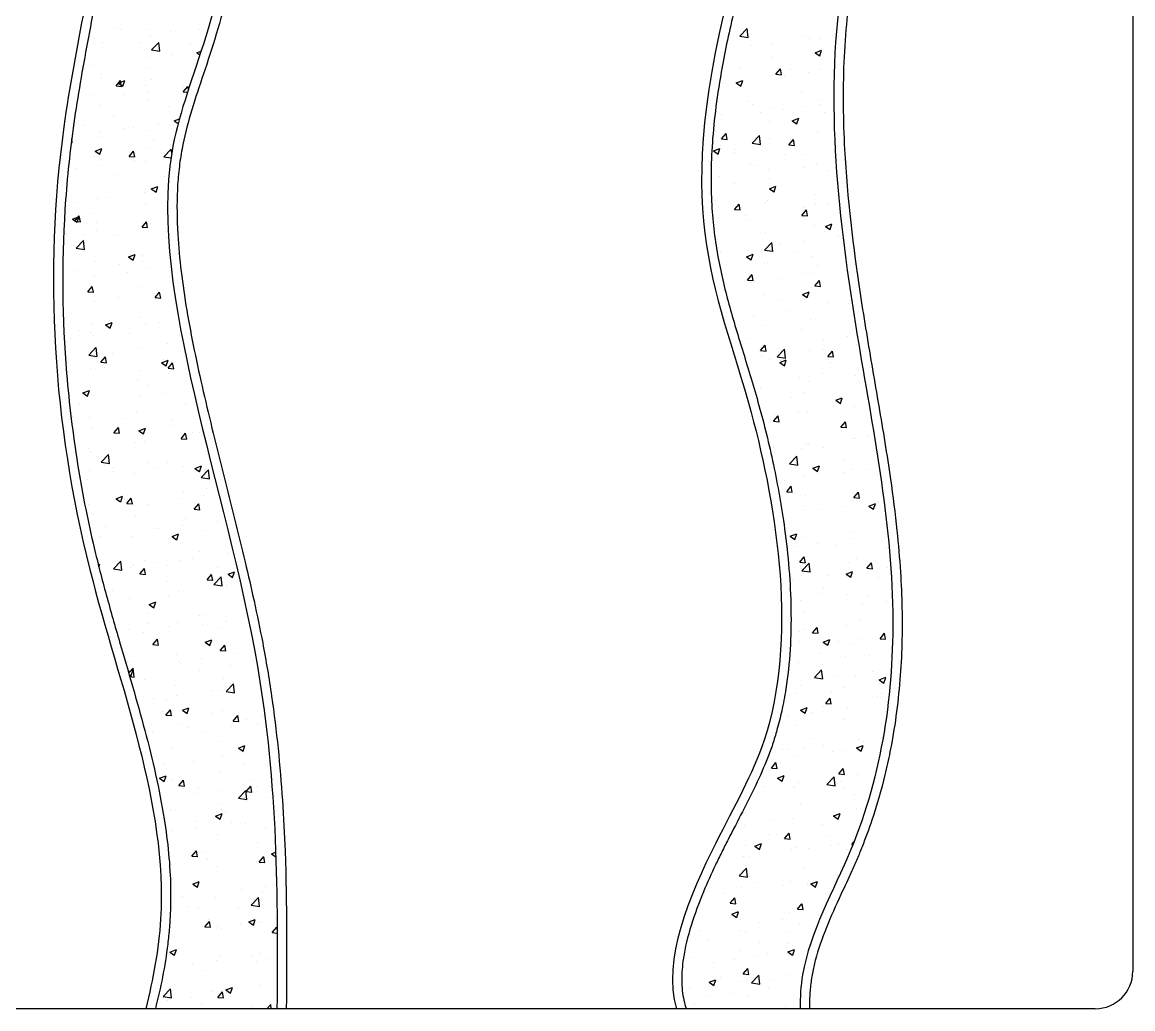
# Model space of a CAD drawing. Header units: inches. Extents: x 7.5 to 50, y 15.4 to 40.2.
# Drawn here: x 30.026 to 31.21, y 20.648 to 21.699 of the extents above; entities that cross this region are included whole.
import ezdxf

# ---------------------------------------------------------------- set-up
doc = ezdxf.new("R2010")
doc.units = ezdxf.units.IN
doc.header["$MEASUREMENT"] = 0
doc.layers.add('02', color=2, linetype='Continuous')

msp = doc.modelspace()

# ---------------------------------------------------------------- linework, layer by layer
at = {"layer": '02'}
for p, q in [((31.2104, 21.727), (31.2104, 20.6878)), ((30.1251, 21.6928), (30.1251, 21.6928)), ((30.1309, 21.6917), (30.1309, 21.6917)), ((30.1623, 21.6916), (30.1623, 21.6916)), ((30.1843, 21.6895), (30.1843, 21.6895)), ((30.215, 21.6916), (30.215, 21.6916)), ((30.7914, 21.6846), (30.7992, 21.6927)), ((30.8003, 21.6832), (30.7992, 21.6927)), ((30.0986, 21.6806), (30.0986, 21.6806)), ((30.104, 21.6816), (30.104, 21.6816)), ((30.1126, 21.6777), (30.1126, 21.6777)), ((30.152, 21.6783), (30.152, 21.6783)), ((30.1631, 21.6841), (30.1631, 21.6841)), ((30.1643, 21.6699), (30.1721, 21.678)), ((30.1732, 21.6685), (30.1721, 21.678)), ((30.7914, 21.6846), (30.8003, 21.6832)), ((30.8618, 21.6851), (30.8618, 21.6851)), ((30.8657, 21.6824), (30.8657, 21.6824)), ((30.8779, 21.6825), (30.8779, 21.6825)), ((30.8907, 21.6857), (30.8907, 21.6857)), ((30.1643, 21.6699), (30.1732, 21.6685)), ((30.187, 21.665), (30.187, 21.665)), ((30.2054, 21.676), (30.2054, 21.676)), ((30.2128, 21.6668), (30.2172, 21.6685)), ((30.2128, 21.6668), (30.2159, 21.6647)), ((30.8035, 21.6751), (30.8035, 21.6751)), ((30.8266, 21.6755), (30.8266, 21.6755)), ((30.8716, 21.667), (30.8786, 21.6697)), ((30.8716, 21.667), (30.8766, 21.6637)), ((30.8766, 21.6637), (30.8787, 21.6697)), ((30.0988, 21.6534), (30.0988, 21.6534)), ((30.1619, 21.6617), (30.1619, 21.6617)), ((30.8249, 21.6624), (30.8249, 21.6624)), ((30.8783, 21.6602), (30.8783, 21.6602)), ((30.1114, 21.6444), (30.1114, 21.6444)), ((30.1619, 21.6508), (30.1619, 21.6508)), ((30.7926, 21.6512), (30.7926, 21.6512)), ((30.8254, 21.6422), (30.8254, 21.6422)), ((30.8299, 21.644), (30.8347, 21.6497)), ((30.8299, 21.644), (30.8358, 21.6435)), ((30.8359, 21.6435), (30.8347, 21.6497)), ((30.8394, 21.6429), (30.8394, 21.6429)), ((30.846, 21.649), (30.846, 21.649)), ((30.8644, 21.6462), (30.8644, 21.6462)), ((30.8767, 21.6492), (30.8767, 21.6492)), ((30.111, 21.6409), (30.111, 21.6409)), ((30.1265, 21.6315), (30.1313, 21.6373)), ((30.1265, 21.6315), (30.1325, 21.631)), ((30.1288, 21.6346), (30.1358, 21.6372)), ((30.1288, 21.6346), (30.1337, 21.6312)), ((30.1325, 21.631), (30.1313, 21.6373)), ((30.1337, 21.6312), (30.1358, 21.6372)), ((30.1582, 21.6319), (30.1582, 21.6319)), ((30.1644, 21.6386), (30.1644, 21.6386)), ((30.1982, 21.6252), (30.203, 21.631)), ((30.1985, 21.6305), (30.1985, 21.6305)), ((30.2036, 21.6278), (30.2031, 21.631)), ((30.7734, 21.6347), (30.7734, 21.6347)), ((30.7762, 21.6346), (30.7762, 21.6346)), ((30.7876, 21.6348), (30.7946, 21.6375)), ((30.7876, 21.6348), (30.7926, 21.6314)), ((30.7926, 21.6314), (30.7946, 21.6374)), ((30.0998, 21.6219), (30.0998, 21.6219)), ((30.1356, 21.6222), (30.1356, 21.6222)), ((30.1607, 21.6255), (30.1607, 21.6255)), ((30.1982, 21.6252), (30.2027, 21.6249)), ((30.8577, 21.6254), (30.8577, 21.6254)), ((30.1102, 21.6111), (30.1102, 21.6111)), ((30.1607, 21.6175), (30.1607, 21.6175)), ((30.1821, 21.61), (30.1821, 21.61)), ((30.7994, 21.6154), (30.7994, 21.6154)), ((30.805, 21.6116), (30.805, 21.6116)), ((30.8241, 21.6089), (30.8241, 21.6089)), ((30.8381, 21.6068), (30.8381, 21.6068)), ((30.8584, 21.6093), (30.8584, 21.6093)), ((30.8755, 21.6159), (30.8755, 21.6159)), ((30.876, 21.6118), (30.876, 21.6118)), ((30.1238, 21.6), (30.1238, 21.6)), ((30.1884, 21.5943), (30.1941, 21.5965)), ((30.1884, 21.5943), (30.1927, 21.5914)), ((30.7722, 21.6014), (30.7722, 21.6014)), ((30.8131, 21.6035), (30.8131, 21.6035)), ((30.8473, 21.5945), (30.8543, 21.5972)), ((30.8473, 21.5945), (30.8523, 21.5912)), ((30.8523, 21.5911), (30.8543, 21.5972)), ((30.8816, 21.6035), (30.8816, 21.6035)), ((30.0915, 21.5898), (30.0915, 21.5898)), ((30.1093, 21.5828), (30.1093, 21.5828)), ((30.1344, 21.5861), (30.1344, 21.5861)), ((30.1449, 21.5875), (30.1449, 21.5875)), ((30.1595, 21.5842), (30.1595, 21.5842)), ((30.1722, 21.5911), (30.1722, 21.5911)), ((30.765, 21.5835), (30.765, 21.5835)), ((30.8233, 21.5935), (30.8233, 21.5935)), ((30.8743, 21.5826), (30.8743, 21.5826)), ((30.0787, 21.5713), (30.0797, 21.5711)), ((30.0797, 21.5711), (30.0793, 21.5753)), ((30.1089, 21.5778), (30.1089, 21.5778)), ((30.1126, 21.5764), (30.1126, 21.5764)), ((30.166, 21.5741), (30.166, 21.5741)), ((30.772, 21.575), (30.7768, 21.5808)), ((30.772, 21.575), (30.778, 21.5745)), ((30.778, 21.5745), (30.7769, 21.5808)), ((30.8046, 21.5706), (30.8124, 21.5787)), ((30.8046, 21.5706), (30.8135, 21.5692)), ((30.8136, 21.5692), (30.8125, 21.5787)), ((30.8229, 21.5756), (30.8229, 21.5756)), ((30.8437, 21.5688), (30.8486, 21.5745)), ((30.8497, 21.5682), (30.8486, 21.5745)), ((30.8497, 21.5723), (30.8497, 21.5723)), ((30.1044, 21.562), (30.1114, 21.5647)), ((30.1044, 21.562), (30.1094, 21.5587)), ((30.1094, 21.5587), (30.1114, 21.5647)), ((30.1404, 21.5563), (30.1452, 21.562)), ((30.1464, 21.5558), (30.1452, 21.562)), ((30.162, 21.565), (30.162, 21.565)), ((30.1776, 21.5559), (30.1854, 21.5641)), ((30.1859, 21.5598), (30.1854, 21.564)), ((30.7633, 21.5623), (30.7703, 21.5649)), ((30.7633, 21.5623), (30.7683, 21.5589)), ((30.7683, 21.5589), (30.7703, 21.5649)), ((30.771, 21.5681), (30.771, 21.5681)), ((30.7855, 21.5605), (30.7855, 21.5605)), ((30.7868, 21.5641), (30.7868, 21.5641)), ((30.8118, 21.5674), (30.8118, 21.5674)), ((30.8437, 21.5688), (30.8497, 21.5682)), ((30.8615, 21.5585), (30.8615, 21.5585)), ((30.1037, 21.555), (30.1037, 21.555)), ((30.1081, 21.5467), (30.1081, 21.5467)), ((30.1404, 21.5563), (30.1463, 21.5558)), ((30.1459, 21.5516), (30.1459, 21.5516)), ((30.1582, 21.5509), (30.1582, 21.5509)), ((30.1776, 21.5559), (30.1851, 21.5548)), ((30.8032, 21.5485), (30.8032, 21.5485)), ((30.8066, 21.547), (30.8066, 21.547)), ((30.8389, 21.5582), (30.8389, 21.5582)), ((30.873, 21.5493), (30.873, 21.5493)), ((30.8923, 21.556), (30.8923, 21.556)), ((30.083, 21.5434), (30.083, 21.5434)), ((30.125, 21.5367), (30.125, 21.5367)), ((30.7698, 21.5348), (30.7698, 21.5348)), ((30.8217, 21.5423), (30.8217, 21.5423)), ((30.86, 21.5448), (30.86, 21.5448)), ((30.8865, 21.5412), (30.8865, 21.5412)), ((30.1641, 21.5218), (30.1711, 21.5245)), ((30.1691, 21.5184), (30.1711, 21.5245)), ((30.1784, 21.5345), (30.1784, 21.5345)), ((30.7855, 21.5279), (30.7855, 21.5279)), ((30.823, 21.522), (30.83, 21.5247)), ((30.8234, 21.5329), (30.8234, 21.5329)), ((30.828, 21.5186), (30.83, 21.5247)), ((30.1065, 21.5112), (30.1065, 21.5112)), ((30.1196, 21.5122), (30.1196, 21.5122)), ((30.157, 21.5176), (30.157, 21.5176)), ((30.1641, 21.5218), (30.1691, 21.5184)), ((30.823, 21.522), (30.828, 21.5186)), ((30.8718, 21.5161), (30.8718, 21.5161)), ((30.0817, 21.5072), (30.0817, 21.5072)), ((30.1579, 21.5053), (30.1579, 21.5053)), ((30.7656, 21.5096), (30.7656, 21.5096)), ((30.7686, 21.5015), (30.7686, 21.5015)), ((30.7859, 21.4998), (30.7907, 21.5056)), ((30.7859, 21.4998), (30.7919, 21.4993)), ((30.7919, 21.4993), (30.7907, 21.5056)), ((30.819, 21.5074), (30.819, 21.5074)), ((30.8205, 21.509), (30.8205, 21.509)), ((30.8576, 21.4935), (30.8624, 21.4993)), ((30.8602, 21.5018), (30.8602, 21.5018)), ((30.8636, 21.493), (30.8625, 21.4993)), ((30.8724, 21.5051), (30.8724, 21.5051)), ((30.8853, 21.5051), (30.8853, 21.5051)), ((30.0801, 21.4895), (30.0871, 21.4922)), ((30.0801, 21.4895), (30.0851, 21.4862)), ((30.0825, 21.4874), (30.0873, 21.4931)), ((30.0851, 21.4862), (30.0871, 21.4922)), ((30.0885, 21.4868), (30.0873, 21.4931)), ((30.0995, 21.4953), (30.0995, 21.4953)), ((30.7971, 21.4935), (30.7971, 21.4935)), ((30.7991, 21.4888), (30.7991, 21.4888)), ((30.8574, 21.4988), (30.8574, 21.4988)), ((30.8576, 21.4935), (30.8636, 21.493)), ((30.0825, 21.4874), (30.0885, 21.4868)), ((30.1053, 21.4779), (30.1053, 21.4779)), ((30.1055, 21.4856), (30.1055, 21.4856)), ((30.1542, 21.4811), (30.1591, 21.4868)), ((30.1542, 21.4811), (30.1602, 21.4806)), ((30.1558, 21.4843), (30.1558, 21.4843)), ((30.1565, 21.4811), (30.1565, 21.4811)), ((30.1602, 21.4805), (30.1591, 21.4868)), ((30.1815, 21.4844), (30.1815, 21.4844)), ((30.8193, 21.4757), (30.8193, 21.4757)), ((30.8706, 21.4828), (30.8706, 21.4828)), ((30.8814, 21.4768), (30.8814, 21.4768)), ((30.8827, 21.4817), (30.8897, 21.4844)), ((30.8827, 21.4817), (30.8876, 21.4784)), ((30.8877, 21.4784), (30.8897, 21.4844)), ((30.0732, 21.4744), (30.0732, 21.4744)), ((30.0841, 21.4585), (30.0919, 21.4666)), ((30.093, 21.4571), (30.0919, 21.4666)), ((30.0933, 21.4728), (30.0933, 21.4728)), ((30.1235, 21.4733), (30.1235, 21.4733)), ((30.1266, 21.4722), (30.1266, 21.4722)), ((30.18, 21.4699), (30.18, 21.4699)), ((30.7673, 21.4682), (30.7673, 21.4682)), ((30.8179, 21.4566), (30.8257, 21.4647)), ((30.823, 21.4668), (30.823, 21.4668)), ((30.8268, 21.4552), (30.8257, 21.4647)), ((30.859, 21.4656), (30.859, 21.4656)), ((30.8968, 21.4706), (30.8968, 21.4706)), ((30.0841, 21.4585), (30.093, 21.4572)), ((30.1398, 21.4493), (30.1468, 21.452)), ((30.1448, 21.4459), (30.1468, 21.4519)), ((30.7708, 21.454), (30.7708, 21.454)), ((30.7987, 21.4495), (30.8057, 21.4522)), ((30.7995, 21.4563), (30.7995, 21.4563)), ((30.8036, 21.4461), (30.8057, 21.4522)), ((30.8179, 21.4566), (30.8268, 21.4553)), ((30.8339, 21.4623), (30.8339, 21.4623)), ((30.8529, 21.454), (30.8529, 21.454)), ((30.1041, 21.4446), (30.1041, 21.4446)), ((30.1302, 21.4416), (30.1302, 21.4416)), ((30.1398, 21.4493), (30.1448, 21.4459)), ((30.1546, 21.451), (30.1546, 21.451)), ((30.1552, 21.4449), (30.1552, 21.4449)), ((30.7987, 21.4495), (30.8036, 21.4461)), ((30.8181, 21.4424), (30.8181, 21.4424)), ((30.8206, 21.4429), (30.8206, 21.4429)), ((30.8694, 21.4495), (30.8694, 21.4495)), ((30.874, 21.4406), (30.874, 21.4406)), ((30.0857, 21.4348), (30.0857, 21.4348)), ((30.1034, 21.4283), (30.1034, 21.4283)), ((30.139, 21.4325), (30.139, 21.4325)), ((30.1617, 21.4383), (30.1617, 21.4383)), ((30.7998, 21.4246), (30.8046, 21.4304)), ((30.8058, 21.4241), (30.8046, 21.4303)), ((30.8612, 21.4318), (30.8612, 21.4318)), ((30.8705, 21.4312), (30.8705, 21.4312)), ((30.0964, 21.4121), (30.1012, 21.4179)), ((30.1024, 21.4116), (30.1012, 21.4179)), ((30.1534, 21.4178), (30.1534, 21.4178)), ((30.7998, 21.4246), (30.8057, 21.4241)), ((30.8029, 21.4218), (30.8029, 21.4218)), ((30.8076, 21.4229), (30.8076, 21.4229)), ((30.8326, 21.4262), (30.8326, 21.4262)), ((30.8715, 21.4183), (30.8763, 21.4241)), ((30.8715, 21.4183), (30.8775, 21.4178)), ((30.8775, 21.4178), (30.8763, 21.4241)), ((30.0964, 21.4121), (30.1024, 21.4116)), ((30.1029, 21.4114), (30.1029, 21.4114)), ((30.1289, 21.4055), (30.1289, 21.4055)), ((30.1668, 21.4105), (30.1668, 21.4105)), ((30.1681, 21.4059), (30.1729, 21.4116)), ((30.1681, 21.4059), (30.1741, 21.4053)), ((30.1741, 21.4053), (30.1729, 21.4116)), ((30.7796, 21.4055), (30.7796, 21.4055)), ((30.8168, 21.4091), (30.8168, 21.4091)), ((30.8583, 21.4092), (30.8653, 21.4119)), ((30.8583, 21.4092), (30.8633, 21.4059)), ((30.8633, 21.4059), (30.8654, 21.4119)), ((30.8682, 21.4162), (30.8682, 21.4162)), ((30.1039, 21.4022), (30.1039, 21.4022)), ((30.833, 21.4032), (30.833, 21.4032)), ((30.8864, 21.401), (30.8864, 21.401)), ((30.9074, 21.4), (30.9074, 21.4)), ((30.1196, 21.3814), (30.1196, 21.3814)), ((30.1522, 21.3845), (30.1522, 21.3845)), ((30.8063, 21.3867), (30.8063, 21.3867)), ((30.8442, 21.3917), (30.8442, 21.3917)), ((30.867, 21.3829), (30.867, 21.3829)), ((30.0873, 21.3703), (30.0873, 21.3703)), ((30.1017, 21.3781), (30.1017, 21.3781)), ((30.1154, 21.3767), (30.1224, 21.3794)), ((30.1154, 21.3767), (30.1204, 21.3734)), ((30.1204, 21.3734), (30.1225, 21.3794)), ((30.1576, 21.3787), (30.1576, 21.3787)), ((30.1729, 21.3792), (30.1729, 21.3792)), ((30.8156, 21.3759), (30.8156, 21.3759)), ((30.8571, 21.3722), (30.8571, 21.3722)), ((30.0775, 21.3627), (30.0775, 21.3627)), ((30.0992, 21.3687), (30.0992, 21.3687)), ((30.1026, 21.366), (30.1026, 21.366)), ((30.1406, 21.368), (30.1406, 21.368)), ((30.194, 21.3657), (30.194, 21.3657)), ((30.7988, 21.3622), (30.7988, 21.3622)), ((30.8811, 21.3606), (30.8811, 21.3606)), ((30.9061, 21.3639), (30.9061, 21.3639)), ((30.0974, 21.3446), (30.1051, 21.3527)), ((30.1063, 21.3432), (30.1052, 21.3527)), ((30.1232, 21.3467), (30.1232, 21.3467)), ((30.1509, 21.3512), (30.1509, 21.3512)), ((30.1815, 21.3567), (30.1815, 21.3567)), ((30.8135, 21.3521), (30.8135, 21.3521)), ((30.8136, 21.3494), (30.8185, 21.3551)), ((30.8136, 21.3494), (30.8196, 21.3489)), ((30.8179, 21.3523), (30.8179, 21.3523)), ((30.8196, 21.3488), (30.8185, 21.3551)), ((30.8312, 21.3427), (30.839, 21.3508)), ((30.8401, 21.3413), (30.839, 21.3508)), ((30.8658, 21.3496), (30.8658, 21.3496)), ((30.8811, 21.3502), (30.8811, 21.3502)), ((30.8854, 21.3431), (30.8902, 21.3489)), ((30.8914, 21.3426), (30.8902, 21.3488)), ((30.9163, 21.356), (30.9163, 21.356)), ((30.0974, 21.3446), (30.1062, 21.3432)), ((30.1004, 21.3448), (30.1004, 21.3448)), ((30.1103, 21.3369), (30.1151, 21.3427)), ((30.1103, 21.3369), (30.1162, 21.3364)), ((30.1163, 21.3364), (30.1151, 21.3427)), ((30.1751, 21.3365), (30.1821, 21.3392)), ((30.1751, 21.3365), (30.1801, 21.3331)), ((30.1773, 21.3399), (30.1773, 21.3399)), ((30.1801, 21.3331), (30.1822, 21.3392)), ((30.182, 21.3306), (30.1868, 21.3364)), ((30.188, 21.3301), (30.1868, 21.3364)), ((30.8144, 21.3426), (30.8144, 21.3426)), ((30.8227, 21.3402), (30.8227, 21.3402)), ((30.8312, 21.3427), (30.8401, 21.3413)), ((30.834, 21.3367), (30.841, 21.3394)), ((30.834, 21.3367), (30.839, 21.3333)), ((30.8346, 21.3387), (30.8346, 21.3387)), ((30.839, 21.3333), (30.841, 21.3394)), ((30.8854, 21.3431), (30.8914, 21.3426)), ((30.888, 21.3364), (30.888, 21.3364)), ((30.0763, 21.3266), (30.0763, 21.3266)), ((30.0997, 21.3306), (30.0997, 21.3306)), ((30.1141, 21.3316), (30.1141, 21.3316)), ((30.153, 21.3283), (30.153, 21.3283)), ((30.182, 21.3306), (30.188, 21.3301)), ((30.2017, 21.3254), (30.2017, 21.3254)), ((30.2041, 21.328), (30.2043, 21.3282)), ((30.2041, 21.328), (30.2043, 21.328)), ((30.8798, 21.3245), (30.8798, 21.3245)), ((30.915, 21.3227), (30.915, 21.3227)), ((30.9177, 21.3294), (30.9177, 21.3294)), ((30.0992, 21.3115), (30.0992, 21.3115)), ((30.1497, 21.3179), (30.1497, 21.3179)), ((30.1614, 21.3117), (30.1614, 21.3117)), ((30.8548, 21.3212), (30.8548, 21.3212)), ((30.8645, 21.3163), (30.8645, 21.3163)), ((30.9192, 21.3152), (30.9192, 21.3152)), ((30.0911, 21.3042), (30.0981, 21.3069)), ((30.0911, 21.3042), (30.0961, 21.3009)), ((30.0961, 21.3009), (30.0981, 21.3069)), ((30.1031, 21.3017), (30.1031, 21.3017)), ((30.151, 21.3005), (30.151, 21.3005)), ((30.176, 21.3038), (30.176, 21.3038)), ((30.8132, 21.3093), (30.8132, 21.3093)), ((30.847, 21.299), (30.847, 21.299)), ((30.8609, 21.3052), (30.8609, 21.3052)), ((30.8937, 21.2964), (30.9007, 21.2991)), ((30.8987, 21.2931), (30.9007, 21.2991)), ((30.0878, 21.2921), (30.0878, 21.2921)), ((30.2005, 21.2921), (30.2005, 21.2921)), ((30.8914, 21.29), (30.8914, 21.29)), ((30.8937, 21.2964), (30.8987, 21.2931)), ((30.9004, 21.2968), (30.9004, 21.2968)), ((30.9138, 21.2894), (30.9138, 21.2894)), ((30.0802, 21.2795), (30.0802, 21.2795)), ((30.098, 21.2782), (30.098, 21.2782)), ((30.1336, 21.2772), (30.1336, 21.2772)), ((30.1485, 21.2846), (30.1485, 21.2846)), ((30.187, 21.275), (30.187, 21.275)), ((30.8275, 21.2742), (30.8323, 21.2799)), ((30.8284, 21.2817), (30.8284, 21.2817)), ((30.8335, 21.2736), (30.8324, 21.2799)), ((30.8535, 21.285), (30.8535, 21.285)), ((30.8633, 21.283), (30.8633, 21.283)), ((30.1013, 21.2661), (30.1013, 21.2661)), ((30.1241, 21.2617), (30.129, 21.2674)), ((30.1301, 21.2612), (30.129, 21.2674)), ((30.1497, 21.2643), (30.1497, 21.2643)), ((30.1508, 21.264), (30.1578, 21.2667)), ((30.1508, 21.264), (30.1558, 21.2606)), ((30.1547, 21.2638), (30.1547, 21.2638)), ((30.1558, 21.2606), (30.1578, 21.2666)), ((30.1876, 21.2693), (30.1876, 21.2693)), ((30.8275, 21.2742), (30.8335, 21.2736)), ((30.8992, 21.2679), (30.9041, 21.2736)), ((30.8992, 21.2679), (30.9052, 21.2674)), ((30.9052, 21.2674), (30.9041, 21.2736)), ((30.1241, 21.2617), (30.1301, 21.2612)), ((30.1247, 21.261), (30.1247, 21.261)), ((30.1473, 21.2513), (30.1473, 21.2513)), ((30.1573, 21.252), (30.1573, 21.252)), ((30.1959, 21.2554), (30.2007, 21.2612)), ((30.1959, 21.2554), (30.2018, 21.2549)), ((30.1992, 21.2588), (30.1992, 21.2588)), ((30.2019, 21.2549), (30.2007, 21.2612)), ((30.208, 21.2616), (30.208, 21.2616)), ((30.2156, 21.2621), (30.2156, 21.2621)), ((30.9126, 21.2561), (30.9126, 21.2561)), ((30.9151, 21.2556), (30.9151, 21.2556)), ((30.9282, 21.2589), (30.9282, 21.2589)), ((30.0968, 21.2449), (30.0968, 21.2449)), ((30.099, 21.242), (30.099, 21.242)), ((30.8272, 21.2456), (30.8272, 21.2456)), ((30.8275, 21.2479), (30.8275, 21.2479)), ((30.8568, 21.2455), (30.8568, 21.2455)), ((30.8621, 21.2497), (30.8621, 21.2497)), ((30.865, 21.2506), (30.865, 21.2506)), ((30.8809, 21.2457), (30.8809, 21.2457)), ((30.9343, 21.2434), (30.9343, 21.2434)), ((30.1106, 21.2306), (30.1184, 21.2387)), ((30.1106, 21.2306), (30.1195, 21.2292)), ((30.1195, 21.2292), (30.1184, 21.2387)), ((30.1613, 21.2299), (30.1613, 21.2299)), ((30.1812, 21.2301), (30.1812, 21.2301)), ((30.2244, 21.2382), (30.2244, 21.2382)), ((30.8444, 21.2287), (30.8522, 21.2368)), ((30.8444, 21.2287), (30.8533, 21.2273)), ((30.8486, 21.2345), (30.8486, 21.2345)), ((30.8533, 21.2273), (30.8522, 21.2368)), ((30.902, 21.2322), (30.902, 21.2322)), ((30.0984, 21.2216), (30.0984, 21.2216)), ((30.1137, 21.2264), (30.1137, 21.2264)), ((30.1229, 21.2201), (30.1229, 21.2201)), ((30.1234, 21.2249), (30.1234, 21.2249)), ((30.1461, 21.218), (30.1461, 21.218)), ((30.1671, 21.2242), (30.1671, 21.2242)), ((30.198, 21.2255), (30.198, 21.2255)), ((30.2105, 21.2237), (30.2175, 21.2264)), ((30.2105, 21.2237), (30.2155, 21.2204)), ((30.2155, 21.2203), (30.2175, 21.2264)), ((30.2173, 21.2141), (30.2251, 21.2222)), ((30.2204, 21.2219), (30.2204, 21.2219)), ((30.2262, 21.2127), (30.2251, 21.2222)), ((30.8609, 21.2164), (30.8609, 21.2164)), ((30.8694, 21.2239), (30.8764, 21.2266)), ((30.8694, 21.2239), (30.8743, 21.2206)), ((30.8744, 21.2206), (30.8764, 21.2266)), ((30.8808, 21.2236), (30.8808, 21.2236)), ((30.9019, 21.2194), (30.9019, 21.2194)), ((30.9114, 21.2229), (30.9114, 21.2229)), ((30.9269, 21.2227), (30.9269, 21.2227)), ((30.0956, 21.2116), (30.0956, 21.2116)), ((30.2173, 21.2141), (30.2262, 21.2127)), ((30.8387, 21.2111), (30.8387, 21.2111)), ((30.8414, 21.1989), (30.8462, 21.2047)), ((30.8474, 21.1984), (30.8462, 21.2047)), ((30.1265, 21.1915), (30.1335, 21.1941)), ((30.1265, 21.1915), (30.1314, 21.1881)), ((30.1315, 21.1881), (30.1335, 21.1941)), ((30.138, 21.1865), (30.1428, 21.1922)), ((30.144, 21.1859), (30.1428, 21.1922)), ((30.1968, 21.1922), (30.1968, 21.1922)), ((30.1981, 21.1987), (30.1981, 21.1987)), ((30.2194, 21.1951), (30.2194, 21.1951)), ((30.2232, 21.202), (30.2232, 21.202)), ((30.8414, 21.1989), (30.8474, 21.1984)), ((30.861, 21.1948), (30.861, 21.1948)), ((30.9131, 21.1927), (30.9179, 21.1984)), ((30.9131, 21.1927), (30.9191, 21.1921)), ((30.9144, 21.1926), (30.9144, 21.1926)), ((30.9191, 21.1921), (30.918, 21.1984)), ((30.0971, 21.1854), (30.0971, 21.1854)), ((30.135, 21.1904), (30.135, 21.1904)), ((30.138, 21.1865), (30.144, 21.186)), ((30.1449, 21.1847), (30.1449, 21.1847)), ((30.1611, 21.1851), (30.1611, 21.1851)), ((30.2097, 21.1802), (30.2146, 21.186)), ((30.2097, 21.1802), (30.2157, 21.1797)), ((30.2157, 21.1797), (30.2146, 21.1859)), ((30.8597, 21.1832), (30.8597, 21.1832)), ((30.8756, 21.18), (30.8756, 21.18)), ((30.9006, 21.1833), (30.9006, 21.1833)), ((30.9102, 21.1896), (30.9102, 21.1896)), ((30.919, 21.1886), (30.919, 21.1886)), ((30.9291, 21.1837), (30.9361, 21.1864)), ((30.9291, 21.1837), (30.934, 21.1803)), ((30.9341, 21.1803), (30.9361, 21.1863)), ((30.9385, 21.1883), (30.9385, 21.1883)), ((30.1028, 21.1751), (30.1028, 21.1751)), ((30.1476, 21.1731), (30.1476, 21.1731)), ((30.201, 21.1708), (30.201, 21.1708)), ((30.8606, 21.1786), (30.8606, 21.1786)), ((30.1153, 21.1619), (30.1153, 21.1619)), ((30.1687, 21.1596), (30.1687, 21.1596)), ((30.1718, 21.1593), (30.1718, 21.1593)), ((30.1956, 21.1589), (30.1956, 21.1589)), ((30.1969, 21.1626), (30.1969, 21.1626)), ((30.2221, 21.1574), (30.2221, 21.1574)), ((30.2347, 21.1676), (30.2347, 21.1676)), ((30.909, 21.1563), (30.909, 21.1563)), ((30.1087, 21.151), (30.1087, 21.151)), ((30.1437, 21.1514), (30.1437, 21.1514)), ((30.1862, 21.1512), (30.1932, 21.1539)), ((30.1862, 21.1512), (30.1911, 21.1478)), ((30.1912, 21.1478), (30.1932, 21.1539)), ((30.845, 21.1514), (30.852, 21.1541)), ((30.845, 21.1514), (30.85, 21.1481)), ((30.85, 21.148), (30.8521, 21.1541)), ((30.8585, 21.1499), (30.8585, 21.1499)), ((30.9122, 21.1488), (30.9122, 21.1488)), ((30.2153, 21.1354), (30.2153, 21.1354)), ((30.2457, 21.1327), (30.2457, 21.1327)), ((30.8416, 21.1437), (30.8416, 21.1437)), ((30.8493, 21.1406), (30.8493, 21.1406)), ((30.8743, 21.1438), (30.8743, 21.1438)), ((30.8949, 21.1415), (30.8949, 21.1415)), ((30.9483, 21.1392), (30.9483, 21.1392)), ((30.1076, 21.121), (30.1091, 21.1216)), ((30.1082, 21.1188), (30.1092, 21.1216)), ((30.1239, 21.1166), (30.1317, 21.1248)), ((30.1277, 21.1222), (30.1277, 21.1222)), ((30.1328, 21.1152), (30.1317, 21.1247)), ((30.157, 21.1254), (30.157, 21.1254)), ((30.1706, 21.1232), (30.1706, 21.1232)), ((30.1944, 21.1256), (30.1944, 21.1256)), ((30.2084, 21.1281), (30.2084, 21.1281)), ((30.8553, 21.1237), (30.8601, 21.1295)), ((30.8553, 21.1237), (30.8612, 21.1232)), ((30.8577, 21.1147), (30.8655, 21.1229)), ((30.8613, 21.1232), (30.8601, 21.1295)), ((30.8626, 21.1303), (30.8626, 21.1303)), ((30.8666, 21.1133), (30.8655, 21.1228)), ((30.9078, 21.123), (30.9078, 21.123)), ((30.916, 21.128), (30.916, 21.128)), ((30.927, 21.1175), (30.9318, 21.1232)), ((30.933, 21.1169), (30.9318, 21.1232)), ((30.1239, 21.1166), (30.1328, 21.1153)), ((30.1424, 21.1181), (30.1424, 21.1181)), ((30.1455, 21.1199), (30.1455, 21.1199)), ((30.1519, 21.1113), (30.1567, 21.117)), ((30.1519, 21.1113), (30.1579, 21.1107)), ((30.1579, 21.1107), (30.1567, 21.117)), ((30.1811, 21.12), (30.1811, 21.12)), ((30.2236, 21.105), (30.2284, 21.1107)), ((30.2296, 21.1044), (30.2284, 21.1107)), ((30.2345, 21.1177), (30.2345, 21.1177)), ((30.2393, 21.1135), (30.2393, 21.1135)), ((30.2459, 21.1109), (30.2529, 21.1136)), ((30.2459, 21.1109), (30.2508, 21.1076)), ((30.2508, 21.1076), (30.2529, 21.1136)), ((30.8565, 21.1189), (30.8565, 21.1189)), ((30.8572, 21.1166), (30.8572, 21.1166)), ((30.8577, 21.1147), (30.8666, 21.1134)), ((30.8859, 21.1094), (30.8859, 21.1094)), ((30.9047, 21.1112), (30.9117, 21.1138)), ((30.9047, 21.1112), (30.9097, 21.1078)), ((30.9097, 21.1078), (30.9117, 21.1138)), ((30.927, 21.1175), (30.933, 21.1169)), ((30.949, 21.1177), (30.949, 21.1177)), ((30.1809, 21.1035), (30.1809, 21.1035)), ((30.2236, 21.105), (30.2296, 21.1045)), ((30.2306, 21.1001), (30.2384, 21.1082)), ((30.2306, 21.1001), (30.2395, 21.0987)), ((30.2395, 21.0987), (30.2384, 21.1082)), ((30.2445, 21.0994), (30.2445, 21.0994)), ((30.2453, 21.097), (30.2453, 21.097)), ((30.848, 21.1044), (30.848, 21.1044)), ((30.8805, 21.097), (30.8805, 21.097)), ((30.9388, 21.107), (30.9388, 21.107)), ((30.1226, 21.0935), (30.1226, 21.0935)), ((30.1412, 21.0849), (30.1412, 21.0849)), ((30.1821, 21.0887), (30.1821, 21.0887)), ((30.1932, 21.0924), (30.1932, 21.0924)), ((30.875, 21.0907), (30.875, 21.0907)), ((30.9065, 21.0897), (30.9065, 21.0897)), ((30.9284, 21.0884), (30.9284, 21.0884)), ((30.1192, 21.0804), (30.1192, 21.0804)), ((30.1618, 21.0787), (30.1688, 21.0814)), ((30.1618, 21.0787), (30.1668, 21.0753)), ((30.1668, 21.0753), (30.1689, 21.0814)), ((30.856, 21.0833), (30.856, 21.0833)), ((30.9227, 21.0783), (30.9227, 21.0783)), ((30.9478, 21.0816), (30.9478, 21.0816)), ((30.1616, 21.0689), (30.1616, 21.0689)), ((30.215, 21.0666), (30.215, 21.0666)), ((30.2191, 21.0685), (30.2191, 21.0685)), ((30.2433, 21.0661), (30.2433, 21.0661)), ((30.8596, 21.0699), (30.8596, 21.0699)), ((30.9187, 21.062), (30.9187, 21.062)), ((30.1293, 21.0577), (30.1293, 21.0577)), ((30.14, 21.0516), (30.14, 21.0516)), ((30.1608, 21.0585), (30.1608, 21.0585)), ((30.1827, 21.0554), (30.1827, 21.0554)), ((30.1919, 21.0591), (30.1919, 21.0591)), ((30.219, 21.0576), (30.219, 21.0576)), ((30.2361, 21.0532), (30.2361, 21.0532)), ((30.244, 21.0609), (30.244, 21.0609)), ((30.8548, 21.05), (30.8548, 21.05)), ((30.8603, 21.052), (30.8603, 21.052)), ((30.8691, 21.0485), (30.874, 21.0543)), ((30.8751, 21.048), (30.874, 21.0542)), ((30.9053, 21.0564), (30.9053, 21.0564)), ((30.1558, 21.0493), (30.1558, 21.0493)), ((30.1658, 21.036), (30.1706, 21.0418)), ((30.1718, 21.0355), (30.1706, 21.0418)), ((30.2215, 21.0384), (30.2285, 21.0411)), ((30.2215, 21.0384), (30.2265, 21.0351)), ((30.2265, 21.035), (30.2285, 21.0411)), ((30.8556, 21.0396), (30.8556, 21.0396)), ((30.8691, 21.0485), (30.8751, 21.048)), ((30.8804, 21.0386), (30.8874, 21.0413)), ((30.8804, 21.0386), (30.8854, 21.0353)), ((30.8854, 21.0353), (30.8874, 21.0413)), ((30.8964, 21.0388), (30.8964, 21.0388)), ((30.9215, 21.0421), (30.9215, 21.0421)), ((30.9409, 21.0422), (30.9457, 21.048)), ((30.9409, 21.0422), (30.9469, 21.0417)), ((30.9469, 21.0417), (30.9457, 21.048)), ((30.1658, 21.036), (30.1717, 21.0355)), ((30.1907, 21.0258), (30.1907, 21.0258)), ((30.2375, 21.0298), (30.2423, 21.0355)), ((30.2375, 21.0298), (30.2435, 21.0292)), ((30.2421, 21.0328), (30.2421, 21.0328)), ((30.2435, 21.0292), (30.2423, 21.0355)), ((30.2556, 21.0264), (30.2556, 21.0264)), ((30.8767, 21.0261), (30.8767, 21.0261)), ((30.909, 21.0373), (30.909, 21.0373)), ((30.1388, 21.0183), (30.1388, 21.0183)), ((30.1417, 21.018), (30.1417, 21.018)), ((30.1927, 21.0181), (30.1927, 21.0181)), ((30.1951, 21.0158), (30.1951, 21.0158)), ((30.2177, 21.0214), (30.2177, 21.0214)), ((30.2733, 21.0188), (30.2733, 21.0188)), ((30.8536, 21.0167), (30.8536, 21.0167)), ((30.9041, 21.0231), (30.9041, 21.0231)), ((30.93, 21.0239), (30.93, 21.0239)), ((30.1396, 21.007), (30.1445, 21.0089)), ((30.14, 21.0057), (30.1449, 21.0108)), ((30.1404, 21.0042), (30.1425, 21.0028)), ((30.141, 21.0021), (30.146, 21.0013)), ((30.1425, 21.0028), (30.1445, 21.0088)), ((30.146, 21.0013), (30.1449, 21.0108)), ((30.215, 21.0088), (30.215, 21.0088)), ((30.2485, 21.0135), (30.2485, 21.0135)), ((30.8709, 21.0008), (30.8787, 21.0089)), ((30.8798, 20.9994), (30.8787, 21.0089)), ((30.8951, 21.0027), (30.8951, 21.0027)), ((30.9145, 21.0023), (30.9145, 21.0023)), ((30.933, 21.0077), (30.933, 21.0077)), ((30.1567, 20.9988), (30.1567, 20.9988)), ((30.1895, 20.9925), (30.1895, 20.9925)), ((30.2409, 20.9995), (30.2409, 20.9995)), ((30.2439, 20.9861), (30.2516, 20.9942)), ((30.2528, 20.9847), (30.2517, 20.9942)), ((30.8562, 20.9923), (30.8562, 20.9923)), ((30.8701, 20.9994), (30.8701, 20.9994)), ((30.8709, 21.0008), (30.8798, 20.9994)), ((30.9401, 20.9984), (30.9471, 21.0011)), ((30.9401, 20.9984), (30.9451, 20.995)), ((30.9451, 20.995), (30.9471, 21.001)), ((30.1664, 20.9787), (30.1664, 20.9787)), ((30.1914, 20.982), (30.1914, 20.982)), ((30.2293, 20.987), (30.2293, 20.987)), ((30.239, 20.9868), (30.239, 20.9868)), ((30.2439, 20.9861), (30.2527, 20.9847)), ((30.8524, 20.9834), (30.8524, 20.9834)), ((30.883, 20.9733), (30.8878, 20.979)), ((30.889, 20.9728), (30.8879, 20.979)), ((30.8891, 20.9865), (30.8891, 20.9865)), ((30.9029, 20.9898), (30.9029, 20.9898)), ((30.9385, 20.9803), (30.9385, 20.9803)), ((30.9424, 20.9842), (30.9424, 20.9842)), ((30.1796, 20.9608), (30.1845, 20.9666)), ((30.1806, 20.9768), (30.1806, 20.9768)), ((30.1856, 20.9603), (30.1845, 20.9666)), ((30.1972, 20.9659), (30.2042, 20.9686)), ((30.2022, 20.9625), (30.2042, 20.9686)), ((30.8561, 20.9661), (30.8631, 20.9688)), ((30.8611, 20.9628), (30.8631, 20.9688)), ((30.8802, 20.9703), (30.8802, 20.9703)), ((30.883, 20.9733), (30.889, 20.9728)), ((30.9067, 20.9682), (30.9067, 20.9682)), ((30.1756, 20.9647), (30.1756, 20.9647)), ((30.1796, 20.9608), (30.1856, 20.9603)), ((30.1883, 20.9592), (30.1883, 20.9592)), ((30.1972, 20.9659), (30.2022, 20.9625)), ((30.229, 20.9624), (30.229, 20.9624)), ((30.2396, 20.9662), (30.2396, 20.9662)), ((30.2514, 20.9545), (30.2562, 20.9603)), ((30.2574, 20.954), (30.2562, 20.9603)), ((30.2661, 20.9558), (30.2661, 20.9558)), ((30.2824, 20.9602), (30.2824, 20.9602)), ((30.8438, 20.9599), (30.8438, 20.9599)), ((30.8561, 20.9661), (30.861, 20.9628)), ((30.8688, 20.9632), (30.8688, 20.9632)), ((30.9017, 20.9565), (30.9017, 20.9565)), ((30.1967, 20.9513), (30.1967, 20.9513)), ((30.203, 20.9475), (30.203, 20.9475)), ((30.2501, 20.949), (30.2501, 20.949)), ((30.2514, 20.9545), (30.2573, 20.954)), ((30.2772, 20.9518), (30.2772, 20.9518)), ((30.8512, 20.9501), (30.8512, 20.9501)), ((30.1605, 20.9318), (30.1605, 20.9318)), ((30.1651, 20.9425), (30.1651, 20.9425)), ((30.2188, 20.9418), (30.2188, 20.9418)), ((30.2384, 20.933), (30.2384, 20.933)), ((30.8696, 20.9354), (30.8696, 20.9354)), ((30.9184, 20.9353), (30.9184, 20.9353)), ((30.923, 20.9331), (30.923, 20.9331)), ((30.9436, 20.9371), (30.9436, 20.9371)), ((30.1871, 20.9259), (30.1871, 20.9259)), ((30.2569, 20.9256), (30.2639, 20.9283)), ((30.2569, 20.9256), (30.2619, 20.9223)), ((30.2619, 20.9223), (30.2639, 20.9283)), ((30.2648, 20.9197), (30.2648, 20.9197)), ((30.8373, 20.9242), (30.8373, 20.9242)), ((30.8425, 20.9238), (30.8425, 20.9238)), ((30.86, 20.9253), (30.86, 20.9253)), ((30.8804, 20.9288), (30.8804, 20.9288)), ((30.8907, 20.9219), (30.8907, 20.9219)), ((30.9005, 20.9232), (30.9005, 20.9232)), ((30.9158, 20.9259), (30.9228, 20.9285)), ((30.9158, 20.9259), (30.9207, 20.9225)), ((30.9207, 20.9225), (30.9228, 20.9285)), ((30.1766, 20.9081), (30.1766, 20.9081)), ((30.2091, 20.9116), (30.2091, 20.9116)), ((30.2398, 20.9164), (30.2398, 20.9164)), ((30.2625, 20.9093), (30.2625, 20.9093)), ((30.8252, 20.9043), (30.83, 20.9101)), ((30.8312, 20.9038), (30.83, 20.9101)), ((30.8499, 20.9168), (30.8499, 20.9168)), ((30.1729, 20.8934), (30.1799, 20.8961)), ((30.1779, 20.89), (30.1799, 20.8961)), ((30.2372, 20.8997), (30.2372, 20.8997)), ((30.2877, 20.9061), (30.2877, 20.9061)), ((30.8252, 20.9043), (30.8311, 20.9038)), ((30.8317, 20.8936), (30.8387, 20.8963)), ((30.8367, 20.8902), (30.8388, 20.8963)), ((30.8969, 20.8981), (30.9017, 20.9038)), ((30.8969, 20.8981), (30.9029, 20.8975)), ((30.9029, 20.8975), (30.9017, 20.9038)), ((30.9173, 20.8977), (30.9173, 20.8977)), ((30.1729, 20.8934), (30.1778, 20.89)), ((30.1859, 20.8926), (30.1859, 20.8926)), ((30.1935, 20.8856), (30.1983, 20.8913)), ((30.1935, 20.8856), (30.1995, 20.8851)), ((30.1995, 20.8851), (30.1983, 20.8913)), ((30.2652, 20.8793), (30.2701, 20.8851)), ((30.2712, 20.8788), (30.2701, 20.8851)), ((30.273, 20.8922), (30.273, 20.8922)), ((30.2764, 20.8852), (30.2764, 20.8852)), ((30.8162, 20.8844), (30.8162, 20.8844)), ((30.8317, 20.8936), (30.8367, 20.8903)), ((30.8497, 20.8845), (30.8497, 20.8845)), ((30.8541, 20.8893), (30.8541, 20.8893)), ((30.8842, 20.8868), (30.892, 20.8949)), ((30.8842, 20.8868), (30.8931, 20.8854)), ((30.8931, 20.8854), (30.892, 20.8949)), ((30.8992, 20.89), (30.8992, 20.89)), ((30.2135, 20.877), (30.2135, 20.877)), ((30.2147, 20.8822), (30.2147, 20.8822)), ((30.2385, 20.8803), (30.2385, 20.8803)), ((30.2571, 20.8722), (30.2649, 20.8803)), ((30.2571, 20.8722), (30.266, 20.8708)), ((30.266, 20.8708), (30.2649, 20.8803)), ((30.2652, 20.8793), (30.2712, 20.8788)), ((30.2865, 20.8728), (30.2865, 20.8728)), ((30.8487, 20.8836), (30.8487, 20.8836)), ((30.9031, 20.8823), (30.9031, 20.8823)), ((30.9142, 20.8757), (30.9142, 20.8757)), ((30.1896, 20.8605), (30.1896, 20.8605)), ((30.236, 20.8664), (30.236, 20.8664)), ((30.2387, 20.8602), (30.2387, 20.8602)), ((30.8559, 20.8657), (30.8559, 20.8657)), ((30.916, 20.8615), (30.916, 20.8615)), ((30.1803, 20.8502), (30.1803, 20.8502)), ((30.1846, 20.8593), (30.1846, 20.8593)), ((30.2326, 20.8531), (30.2396, 20.8558)), ((30.2326, 20.8531), (30.2375, 20.8498)), ((30.2375, 20.8498), (30.2396, 20.8558)), ((30.243, 20.8582), (30.243, 20.8582)), ((30.7976, 20.8556), (30.7976, 20.8556)), ((30.8278, 20.8499), (30.8278, 20.8499)), ((30.8475, 20.8503), (30.8475, 20.8503)), ((30.8909, 20.8582), (30.8909, 20.8582)), ((30.8914, 20.8533), (30.8984, 20.856)), ((30.8914, 20.8533), (30.8964, 20.85)), ((30.8964, 20.85), (30.8984, 20.856)), ((30.898, 20.8567), (30.898, 20.8567)), ((30.1872, 20.8375), (30.1872, 20.8375)), ((30.2107, 20.8471), (30.2107, 20.8471)), ((30.2122, 20.8408), (30.2122, 20.8408)), ((30.2501, 20.8458), (30.2501, 20.8458)), ((30.2641, 20.8448), (30.2641, 20.8448)), ((30.2853, 20.8395), (30.2853, 20.8395)), ((30.7899, 20.8449), (30.7899, 20.8449)), ((30.7962, 20.8432), (30.7962, 20.8432)), ((30.8799, 20.8437), (30.8799, 20.8437)), ((30.1834, 20.826), (30.1834, 20.826)), ((30.2348, 20.8331), (30.2348, 20.8331)), ((30.2769, 20.8252), (30.2769, 20.8252)), ((30.8216, 20.8337), (30.8216, 20.8337)), ((30.8302, 20.8334), (30.8302, 20.8334)), ((30.839, 20.8291), (30.8439, 20.8349)), ((30.839, 20.8291), (30.845, 20.8286)), ((30.845, 20.8286), (30.8439, 20.8349)), ((30.8836, 20.8312), (30.8836, 20.8312)), ((30.9108, 20.8229), (30.9131, 20.8256)), ((30.2074, 20.8104), (30.2122, 20.8161)), ((30.2134, 20.8098), (30.2122, 20.8161)), ((30.2185, 20.8152), (30.2185, 20.8152)), ((30.2869, 20.8147), (30.2869, 20.8147)), ((30.2922, 20.8129), (30.2967, 20.8146)), ((30.2922, 20.8129), (30.2969, 20.8097)), ((30.7979, 20.8223), (30.7979, 20.8223)), ((30.8074, 20.8211), (30.8144, 20.8238)), ((30.8074, 20.8211), (30.8124, 20.8177)), ((30.8124, 20.8177), (30.8144, 20.8238)), ((30.8463, 20.817), (30.8463, 20.817)), ((30.8513, 20.82), (30.8513, 20.82)), ((30.8646, 20.8188), (30.8646, 20.8188)), ((30.8897, 20.8221), (30.8897, 20.8221)), ((30.8968, 20.8234), (30.8968, 20.8234)), ((30.9047, 20.8177), (30.9047, 20.8177)), ((30.9108, 20.8229), (30.912, 20.8227)), ((30.1859, 20.8014), (30.1859, 20.8014)), ((30.2074, 20.8104), (30.2134, 20.8099)), ((30.2231, 20.8074), (30.2231, 20.8074)), ((30.2238, 20.8064), (30.2238, 20.8064)), ((30.2765, 20.8052), (30.2765, 20.8052)), ((30.2791, 20.8041), (30.2839, 20.8099)), ((30.2791, 20.8041), (30.2851, 20.8036)), ((30.2851, 20.8036), (30.2839, 20.8098)), ((30.2841, 20.8062), (30.2841, 20.8062)), ((30.795, 20.8099), (30.795, 20.8099)), ((30.8015, 20.8105), (30.8015, 20.8105)), ((30.2336, 20.7998), (30.2336, 20.7998)), ((30.7907, 20.7894), (30.7985, 20.7975)), ((30.7907, 20.7894), (30.7996, 20.788)), ((30.7996, 20.788), (30.7985, 20.7975)), ((30.8598, 20.7987), (30.8598, 20.7987)), ((30.8956, 20.7901), (30.8956, 20.7901)), ((30.2082, 20.7806), (30.2152, 20.7833)), ((30.2082, 20.7806), (30.2132, 20.7773)), ((30.2132, 20.7772), (30.2152, 20.7833)), ((30.2857, 20.7785), (30.2857, 20.7785)), ((30.8014, 20.7887), (30.8014, 20.7887)), ((30.8103, 20.7826), (30.8103, 20.7826)), ((30.8383, 20.7793), (30.8383, 20.7793)), ((30.8451, 20.7837), (30.8451, 20.7837)), ((30.8634, 20.7826), (30.8634, 20.7826)), ((30.8637, 20.7803), (30.8637, 20.7803)), ((30.8671, 20.7808), (30.8741, 20.7835)), ((30.8671, 20.7808), (30.8721, 20.7775)), ((30.8721, 20.7775), (30.8741, 20.7835)), ((30.1975, 20.7669), (30.1975, 20.7669)), ((30.2323, 20.7665), (30.2323, 20.7665)), ((30.2606, 20.7752), (30.2606, 20.7752)), ((30.2704, 20.7582), (30.2782, 20.7663)), ((30.2727, 20.7656), (30.2727, 20.7656)), ((30.2793, 20.7568), (30.2782, 20.7663)), ((30.2829, 20.7729), (30.2829, 20.7729)), ((30.7752, 20.771), (30.7752, 20.771)), ((30.7812, 20.7602), (30.786, 20.7659)), ((30.7872, 20.7596), (30.786, 20.7659)), ((30.7937, 20.7766), (30.7937, 20.7766)), ((30.2036, 20.7563), (30.2036, 20.7563)), ((30.2144, 20.7555), (30.2144, 20.7555)), ((30.257, 20.7541), (30.257, 20.7541)), ((30.2704, 20.7582), (30.2793, 20.7568)), ((30.7812, 20.7602), (30.7872, 20.7597)), ((30.8529, 20.7539), (30.8577, 20.7597)), ((30.8529, 20.7539), (30.8589, 20.7534)), ((30.8589, 20.7534), (30.8578, 20.7596)), ((30.2247, 20.7429), (30.2247, 20.7429)), ((30.2679, 20.7403), (30.2749, 20.743)), ((30.2729, 20.737), (30.2749, 20.743)), ((30.2967, 20.7436), (30.2967, 20.7436)), ((30.7831, 20.7486), (30.7901, 20.7513)), ((30.7831, 20.7486), (30.788, 20.7452)), ((30.7881, 20.7452), (30.7901, 20.7512)), ((30.7925, 20.7434), (30.7925, 20.7434)), ((30.8371, 20.7432), (30.8371, 20.7432)), ((30.8439, 20.7504), (30.8439, 20.7504)), ((30.8749, 20.7482), (30.8749, 20.7482)), ((30.2213, 20.7352), (30.2261, 20.7409)), ((30.2213, 20.7352), (30.2272, 20.7346)), ((30.2273, 20.7346), (30.2261, 20.7409)), ((30.2343, 20.7358), (30.2343, 20.7358)), ((30.2384, 20.7336), (30.2384, 20.7336)), ((30.2594, 20.7391), (30.2594, 20.7391)), ((30.2679, 20.7403), (30.2729, 20.737)), ((30.2781, 20.7406), (30.2781, 20.7406)), ((30.2816, 20.7396), (30.2816, 20.7396)), ((30.293, 20.7289), (30.2978, 20.7346)), ((30.2983, 20.7321), (30.2978, 20.7346)), ((30.7406, 20.7359), (30.7406, 20.7359)), ((30.7489, 20.7316), (30.7489, 20.7316)), ((30.7908, 20.7315), (30.7908, 20.7315)), ((30.812, 20.7399), (30.812, 20.7399)), ((30.8556, 20.739), (30.8556, 20.739)), ((30.293, 20.7289), (30.2983, 20.7284)), ((30.739, 20.719), (30.739, 20.719)), ((30.7585, 20.7203), (30.7585, 20.7203)), ((30.7973, 20.729), (30.7973, 20.729)), ((30.8119, 20.7181), (30.8119, 20.7181)), ((30.8442, 20.7292), (30.8442, 20.7292)), ((30.1839, 20.7081), (30.1909, 20.7108)), ((30.1839, 20.7081), (30.1889, 20.7047)), ((30.1889, 20.7047), (30.1909, 20.7108)), ((30.2804, 20.7063), (30.2804, 20.7063)), ((30.7913, 20.7101), (30.7913, 20.7101)), ((30.8213, 20.7071), (30.8213, 20.7071)), ((30.8427, 20.7171), (30.8427, 20.7171)), ((30.8428, 20.7083), (30.8498, 20.711)), ((30.8428, 20.7083), (30.8477, 20.705)), ((30.8478, 20.7049), (30.8498, 20.711)), ((30.8486, 20.7087), (30.8486, 20.7087)), ((30.8653, 20.7158), (30.8653, 20.7158)), ((30.1837, 20.7055), (30.1837, 20.7055)), ((30.208, 20.6963), (30.208, 20.6963)), ((30.2331, 20.6996), (30.2331, 20.6996)), ((30.2371, 20.7032), (30.2371, 20.7032)), ((30.2709, 20.7046), (30.2709, 20.7046)), ((30.2766, 20.6986), (30.2766, 20.6986)), ((30.2905, 20.701), (30.2905, 20.701)), ((30.7394, 20.7026), (30.7394, 20.7026)), ((30.7629, 20.6971), (30.7629, 20.6971)), ((30.7857, 20.7004), (30.7857, 20.7004)), ((30.8108, 20.7037), (30.8108, 20.7037)), ((30.1786, 20.6929), (30.1786, 20.6929)), ((30.2182, 20.6886), (30.2182, 20.6886)), ((30.7951, 20.685), (30.7999, 20.6907)), ((30.7951, 20.685), (30.801, 20.6844)), ((30.8011, 20.6844), (30.7999, 20.6907)), ((30.804, 20.6754), (30.8118, 20.6836)), ((30.8129, 20.674), (30.8118, 20.6835)), ((30.8414, 20.6838), (30.8414, 20.6838)), ((30.2436, 20.6678), (30.2506, 20.6705)), ((30.2486, 20.6645), (30.2506, 20.6705)), ((30.2792, 20.673), (30.2792, 20.673)), ((30.7587, 20.6761), (30.7657, 20.6787)), ((30.7587, 20.6761), (30.7637, 20.6727)), ((30.7637, 20.6727), (30.7658, 20.6787)), ((30.771, 20.6807), (30.771, 20.6807)), ((30.7901, 20.6768), (30.7901, 20.6768)), ((30.804, 20.6754), (30.8129, 20.6741)), ((30.8243, 20.6784), (30.8243, 20.6784)), ((30.1769, 20.6608), (30.1847, 20.6689)), ((30.1769, 20.6608), (30.1858, 20.6594)), ((30.1774, 20.6596), (30.1774, 20.6596)), ((30.1858, 20.6594), (30.1847, 20.6689)), ((30.2067, 20.6602), (30.2067, 20.6602)), ((30.2287, 20.6666), (30.2287, 20.6666)), ((30.2351, 20.6599), (30.24, 20.6657)), ((30.2351, 20.6599), (30.2411, 20.6594)), ((30.2411, 20.6594), (30.24, 20.6657)), ((30.2436, 20.6678), (30.2486, 20.6645)), ((30.2446, 20.6652), (30.2446, 20.6652)), ((30.7382, 20.6693), (30.7382, 20.6693)), ((30.7594, 20.661), (30.7594, 20.661)), ((30.7844, 20.6643), (30.7844, 20.6643)), ((30.8011, 20.6621), (30.8011, 20.6621)), ((30.8223, 20.6693), (30.8223, 20.6693)), ((31.1704, 20.6478), (29.7504, 20.6478)), ((30.1817, 20.6569), (30.1817, 20.6569)), ((30.2177, 20.6521), (30.2177, 20.6521)), ((30.271, 20.6499), (30.271, 20.6499)), ((30.2871, 20.6478), (30.2914, 20.6524)), ((30.292, 20.6478), (30.2914, 20.6523)), ((30.7428, 20.652), (30.7428, 20.652)), ((30.8402, 20.6505), (30.8402, 20.6505))]:
    msp.add_line(p, q, dxfattribs=at)
msp.add_arc((31.1704, 20.6878), 0.04, 270, 0, dxfattribs=at)
for points, knots in [([(30.1213, 22.1956), (30.1269, 22.0769), (30.132, 21.8722), (30.0442, 21.5187), (30.0669, 21.1441), (30.1946, 20.8342), (30.1662, 20.6796), (30.1581, 20.6478)], [57.929835, 57.929835, 57.929835, 57.929835, 412.369841, 669.85142, 1142.492835, 1522.744656, 1621.222627, 1621.222627, 1621.222627, 1621.222627]), ([(30.1315, 22.1916), (30.1317, 22.1873), (30.1319, 22.1831), (30.1343, 22.1285), (30.136, 22.0781), (30.1356, 21.9775), (30.1337, 21.9273), (30.1276, 21.8671), (30.1265, 21.857), (30.1243, 21.8396), (30.1233, 21.8323), (30.1212, 21.8177), (30.1201, 21.8104), (30.1166, 21.7885), (30.1141, 21.774), (30.1061, 21.7305), (30.1004, 21.7017), (30.0897, 21.644), (30.0847, 21.6152), (30.0768, 21.5576), (30.0739, 21.5287), (30.0684, 21.4416), (30.069, 21.3833), (30.0752, 21.3088), (30.0768, 21.2927), (30.0827, 21.2444), (30.0878, 21.2123), (30.097, 21.1665), (30.1, 21.1528), (30.1052, 21.1308), (30.1072, 21.1225), (30.1115, 21.1057), (30.1138, 21.0974), (30.1206, 21.0723), (30.1254, 21.0556), (30.1395, 21.0074), (30.1488, 20.976), (30.1655, 20.9131), (30.1728, 20.8816), (30.1817, 20.8256), (30.1842, 20.8011), (30.1848, 20.7684), (30.1847, 20.7602), (30.1842, 20.7462), (30.1839, 20.7403), (30.1829, 20.7285), (30.1823, 20.7226), (30.1802, 20.7049), (30.1783, 20.6932), (30.1738, 20.6702), (30.1712, 20.659), (30.1684, 20.6478)], [62.432916, 62.432916, 62.432916, 62.432916, 75.060934, 75.060934, 225.182802, 225.182802, 375.30467, 375.30467, 405.687379, 405.687379, 427.701517, 427.701517, 449.715656, 449.715656, 493.743933, 493.743933, 581.800487, 581.800487, 669.85704, 669.85704, 757.913594, 757.913594, 934.026702, 934.026702, 982.66059, 982.66059, 1079.928367, 1079.928367, 1121.405169, 1121.405169, 1146.864083, 1146.864083, 1172.322996, 1172.322996, 1223.240824, 1223.240824, 1318.902539, 1318.902539, 1414.564255, 1414.564255, 1488.751663, 1488.751663, 1513.263969, 1513.263969, 1531.067042, 1531.067042, 1548.870114, 1548.870114, 1584.47626, 1584.47626, 1618.696047, 1618.696047, 1618.696047, 1618.696047]), ([(30.2555, 22.0856), (30.2589, 22.0064), (30.2617, 21.7292), (30.1183, 21.5202), (30.2985, 21.0681), (30.2991, 20.7679), (30.298, 20.6478)], [205.974304, 205.974304, 205.974304, 205.974304, 351.663485, 641.142773, 1195.860858, 1560.471303, 1560.471303, 1560.471303, 1560.471303]), ([(30.2656, 22.0839), (30.2661, 22.0725), (30.2665, 22.0609), (30.2673, 22.0335), (30.2677, 22.0176), (30.2683, 21.9698), (30.2682, 21.9376), (30.2668, 21.8958), (30.2663, 21.8849), (30.2652, 21.8653), (30.2646, 21.8566), (30.2635, 21.8422), (30.2629, 21.8364), (30.2618, 21.8249), (30.2612, 21.8194), (30.2592, 21.803), (30.2577, 21.7926), (30.2527, 21.7627), (30.2489, 21.7446), (30.2406, 21.7111), (30.2362, 21.6957), (30.2271, 21.6664), (30.2225, 21.6526), (30.2136, 21.6263), (30.2095, 21.6138), (30.2023, 21.5891), (30.1992, 21.577), (30.1962, 21.561), (30.1956, 21.5575), (30.1945, 21.5504), (30.1941, 21.5467), (30.1928, 21.5358), (30.1922, 21.5283), (30.1912, 21.5055), (30.1914, 21.4897), (30.1938, 21.4475), (30.1972, 21.4204), (30.2067, 21.3644), (30.2127, 21.3355), (30.2263, 21.2764), (30.2338, 21.2463), (30.2491, 21.1854), (30.2569, 21.1546), (30.2674, 21.1101), (30.2706, 21.0963), (30.2769, 21.0675), (30.28, 21.0526), (30.2846, 21.0282), (30.2863, 21.0187), (30.2895, 20.9998), (30.291, 20.9904), (30.2951, 20.9623), (30.2973, 20.9437), (30.303, 20.8883), (30.3053, 20.8518), (30.3088, 20.7592), (30.3085, 20.7035), (30.308, 20.6477)], [207.243206, 207.243206, 207.243206, 207.243206, 228.041034, 228.041034, 255.43793, 255.43793, 310.231724, 310.231724, 330.09526, 330.09526, 346.702743, 346.702743, 358.416593, 358.416593, 370.130444, 370.130444, 393.558144, 393.558144, 440.413545, 440.413545, 487.268946, 487.268946, 535.897715, 535.897715, 584.526484, 584.526484, 633.155253, 633.155253, 646.900339, 646.900339, 660.645426, 660.645426, 688.135599, 688.135599, 743.115946, 743.115946, 830.35846, 830.35846, 917.600974, 917.600974, 1004.843488, 1004.843488, 1092.086002, 1092.086002, 1131.207441, 1131.207441, 1173.787589, 1173.787589, 1200.956949, 1200.956949, 1228.126309, 1228.126309, 1282.465029, 1282.465029, 1391.142469, 1391.142469, 1560.471303, 1560.471303, 1560.471303, 1560.471303]), ([(30.8294, 21.8941), (30.8148, 21.8526), (30.7069, 21.5089), (30.8026, 21.3687), (30.8604, 20.9925), (30.7585, 20.8171), (30.7084, 20.6996), (30.7238, 20.6478)], [109.912983, 109.912983, 109.912983, 109.912983, 192.599717, 665.575466, 1015.205585, 1136.271964, 1307.547569, 1307.547569, 1307.547569, 1307.547569]), ([(30.8378, 21.8869), (30.8333, 21.8743), (30.8286, 21.8604), (30.8186, 21.83), (30.8134, 21.8133), (30.806, 21.7886), (30.8037, 21.7807), (30.7998, 21.7669), (30.7981, 21.7609), (30.7933, 21.7433), (30.7904, 21.732), (30.782, 21.6983), (30.7774, 21.6772), (30.768, 21.6274), (30.7644, 21.6005), (30.7606, 21.5515), (30.7603, 21.5293), (30.7623, 21.4883), (30.7646, 21.4694), (30.771, 21.4333), (30.7752, 21.416), (30.7845, 21.3817), (30.7898, 21.3646), (30.8007, 21.329), (30.8064, 21.3106), (30.8173, 21.2711), (30.8226, 21.2499), (30.8319, 21.2058), (30.836, 21.1828), (30.843, 21.1311), (30.8455, 21.1022), (30.8464, 21.0448), (30.8448, 21.0162), (30.8393, 20.9807), (30.8378, 20.9728), (30.8346, 20.9583), (30.833, 20.9516), (30.8296, 20.9398), (30.8281, 20.9347), (30.8247, 20.9247), (30.8229, 20.9198), (30.8171, 20.9052), (30.8129, 20.8957), (30.8039, 20.8767), (30.7991, 20.8673), (30.7893, 20.8481), (30.7842, 20.8383), (30.7768, 20.8239), (30.7745, 20.8194), (30.77, 20.8103), (30.7678, 20.8057), (30.7611, 20.7918), (30.7568, 20.7822), (30.7478, 20.7606), (30.7433, 20.7485), (30.7359, 20.7247), (30.733, 20.7129), (30.7301, 20.6935), (30.7295, 20.6857), (30.7296, 20.6707), (30.7303, 20.6635), (30.7325, 20.6537), (30.7333, 20.6507), (30.7343, 20.6478)], [110.509092, 110.509092, 110.509092, 110.509092, 137.533291, 137.533291, 166.921207, 166.921207, 180.883151, 180.883151, 191.58126, 191.58126, 212.977476, 212.977476, 257.244893, 257.244893, 324.383065, 324.383065, 391.521238, 391.521238, 458.65941, 458.65941, 525.797582, 525.797582, 592.935754, 592.935754, 660.073926, 660.073926, 727.212098, 727.212098, 794.35027, 794.35027, 875.413517, 875.413517, 956.476764, 956.476764, 979.950054, 979.950054, 1000.463005, 1000.463005, 1016.35049, 1016.35049, 1032.237976, 1032.237976, 1064.012948, 1064.012948, 1095.78792, 1095.78792, 1127.562891, 1127.562891, 1141.39021, 1141.39021, 1155.217528, 1155.217528, 1182.872164, 1182.872164, 1217.229715, 1217.229715, 1251.587265, 1251.587265, 1275.866997, 1275.866997, 1300.14673, 1300.14673, 1311.111328, 1311.111328, 1311.111328, 1311.111328]), ([(30.9174, 21.8235), (30.9101, 21.7943), (30.8783, 21.6447), (30.9081, 21.3879), (30.9701, 21.0858), (30.9364, 20.8498), (30.8595, 20.7186), (30.8556, 20.66), (30.8557, 20.6478)], [121.656015, 121.656015, 121.656015, 121.656015, 211.84215, 582.150827, 879.114136, 1136.460293, 1279.594998, 1316.720931, 1316.720931, 1316.720931, 1316.720931]), ([(30.9269, 21.8204), (30.9261, 21.8174), (30.9254, 21.8143), (30.9219, 21.8), (30.9194, 21.7887), (30.9151, 21.7677), (30.9133, 21.7581), (30.9104, 21.7409), (30.9093, 21.7333), (30.9073, 21.7181), (30.9064, 21.7105), (30.9041, 21.6876), (30.903, 21.6723), (30.9011, 21.6261), (30.9015, 21.5951), (30.9059, 21.5121), (30.9122, 21.4598), (30.9221, 21.3947), (30.9242, 21.3816), (30.9306, 21.3425), (30.9351, 21.3165), (30.944, 21.2645), (30.9483, 21.2385), (30.9546, 21.1942), (30.957, 21.1759), (30.9604, 21.1428), (30.9617, 21.1281), (30.9635, 21.1006), (30.964, 21.0879), (30.9648, 21.0496), (30.9642, 21.0239), (30.96, 20.9726), (30.9566, 20.9469), (30.9499, 20.9134), (30.9481, 20.9052), (30.9422, 20.8808), (30.9376, 20.8647), (30.929, 20.8392), (30.9255, 20.8297), (30.9201, 20.8161), (30.9183, 20.8118), (30.9146, 20.8032), (30.9127, 20.799), (30.907, 20.7863), (30.9031, 20.7779), (30.8938, 20.7578), (30.8885, 20.746), (30.8791, 20.7226), (30.875, 20.7109), (30.8707, 20.6948), (30.8697, 20.6903), (30.8684, 20.6833), (30.868, 20.6808), (30.8673, 20.6758), (30.867, 20.6732), (30.8662, 20.6656), (30.8659, 20.6605), (30.8657, 20.6529), (30.8657, 20.6503), (30.8657, 20.6478)], [122.31771, 122.31771, 122.31771, 122.31771, 131.778719, 131.778719, 166.987569, 166.987569, 196.909747, 196.909747, 220.380349, 220.380349, 243.85095, 243.85095, 290.792152, 290.792152, 384.674557, 384.674557, 541.409052, 541.409052, 580.730572, 580.730572, 659.37361, 659.37361, 738.016648, 738.016648, 793.129333, 793.129333, 837.254599, 837.254599, 875.171942, 875.171942, 951.006629, 951.006629, 1026.841316, 1026.841316, 1051.331143, 1051.331143, 1100.310796, 1100.310796, 1129.484876, 1129.484876, 1142.954074, 1142.954074, 1156.423272, 1156.423272, 1183.361668, 1183.361668, 1222.09554, 1222.09554, 1260.829413, 1260.829413, 1275.791179, 1275.791179, 1284.035266, 1284.035266, 1292.279353, 1292.279353, 1308.767528, 1308.767528, 1316.770473, 1316.770473, 1316.770473, 1316.770473])]:
    msp.add_open_spline(points, degree=3, knots=knots, dxfattribs=at)

doc.saveas('drawing.dxf')
